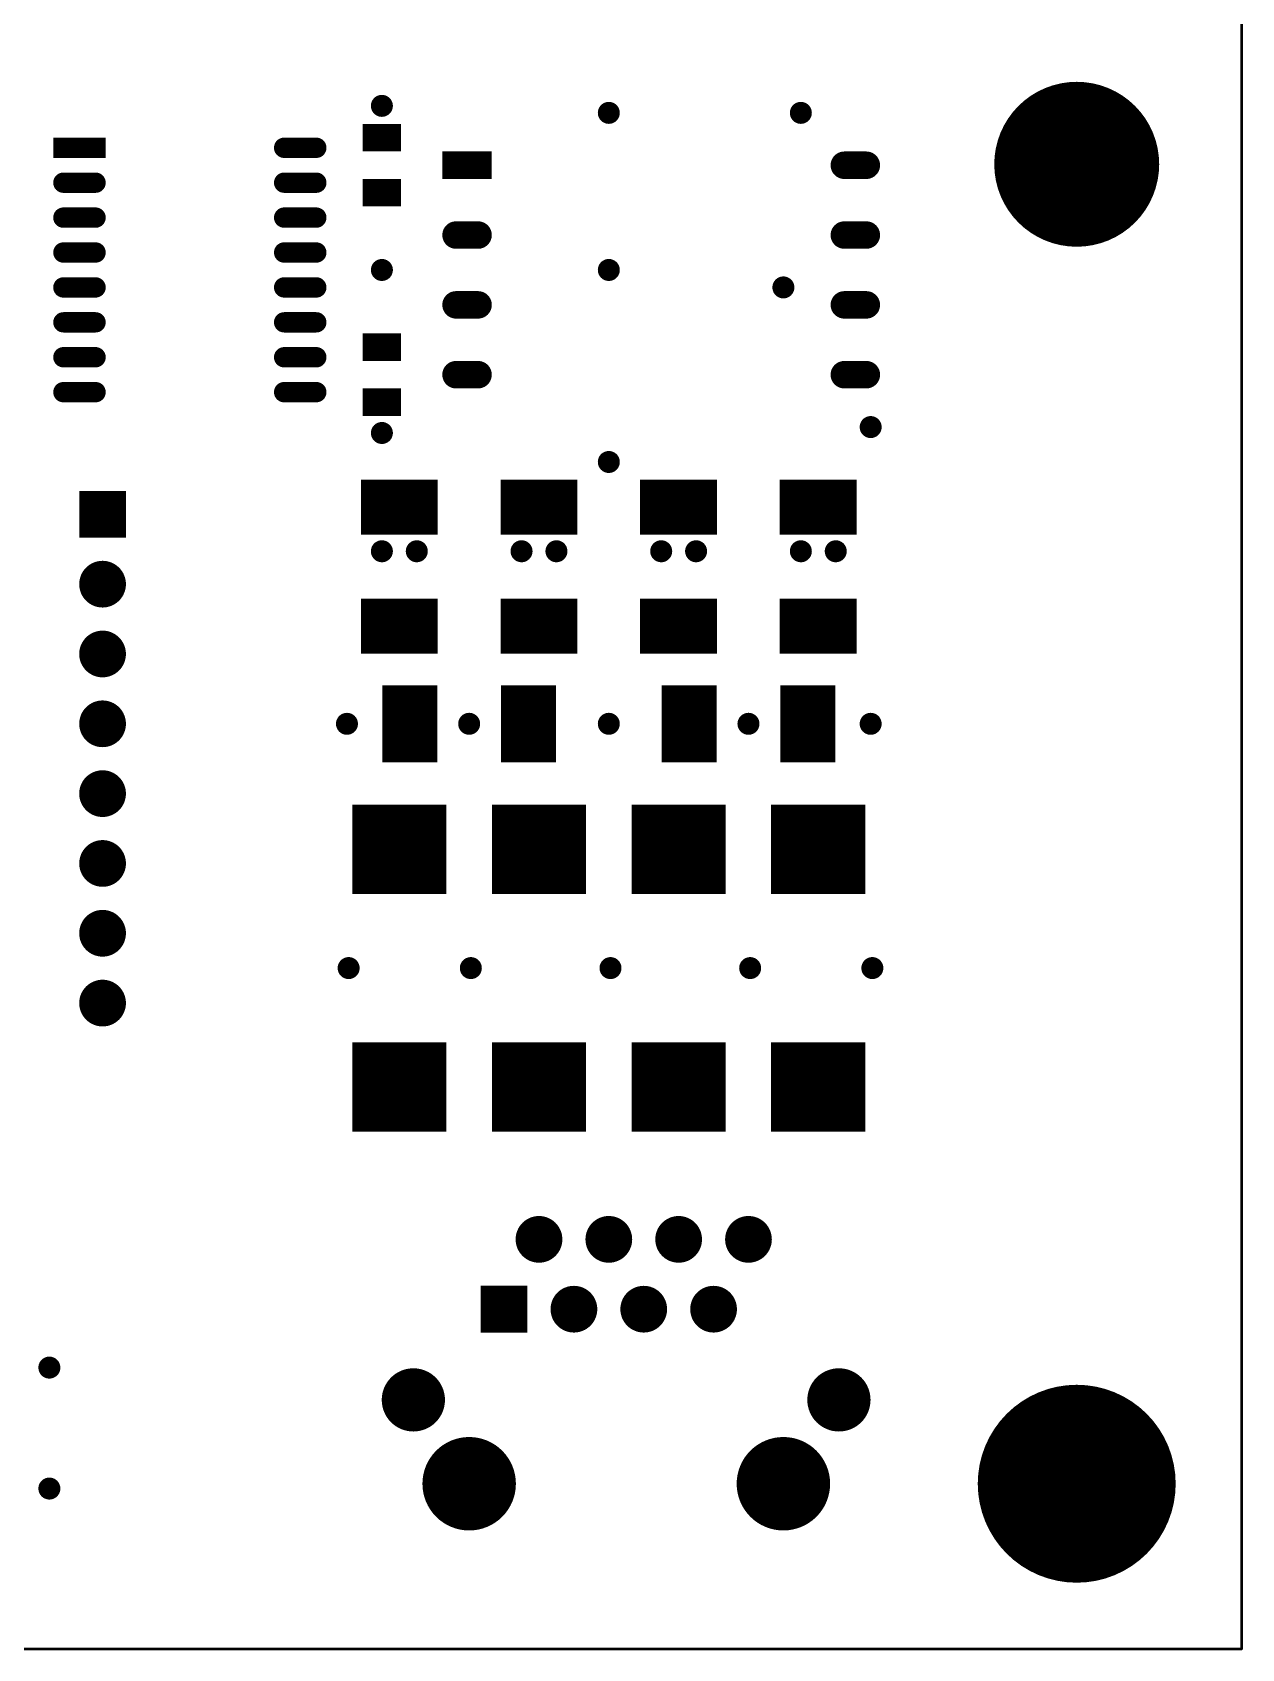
# Model space of a CAD drawing. Extents: x -61 to 101, y -94 to 26.
# Drawn here: x 56.9 to 100.9, y -94 to -35.2 of the extents above; entities that cross this region are included whole.
import ezdxf

# ---------------------------------------------------------------- set-up
doc = ezdxf.new("R2010")
doc.units = 0
doc.header["$MEASUREMENT"] = 0
doc.layers.add('BOARD', color=5, linetype='CONTINUOUS', lineweight=50)
doc.layers.add('TOP', color=74, linetype='CONTINUOUS')

msp = doc.modelspace()

# ---------------------------------------------------------------- linework, layer by layer
at = {"layer": 'BOARD'}
msp.add_lwpolyline([(100.88, -33.975), (-61.12, -33.975), (-61.12, -93.975), (100.88, -93.975)], close=True, dxfattribs=at)
at = {"layer": 'TOP', "const_width": 0.2}
for points in [[(94.88, -37.075, 1), (94.88, -42.875, 1)], [(69.605, -37.55, 1), (69.605, -38.15, 1)], [(77.86, -37.805, 1), (77.86, -38.405, 1)], [(84.845, -37.805, 1), (84.845, -38.405, 1)], [(67.22, -39.105, -1), (67.22, -39.645), (66.05, -39.645, -1), (66.05, -39.105)], [(87.227, -39.61, -1), (87.227, -40.41), (86.427, -40.41, -1), (86.427, -39.61)], [(59.19, -40.375, -1), (59.19, -40.915), (58.02, -40.915, -1), (58.02, -40.375)], [(67.22, -40.375, -1), (67.22, -40.915), (66.05, -40.915, -1), (66.05, -40.375)], [(59.19, -41.645, -1), (59.19, -42.185), (58.02, -42.185, -1), (58.02, -41.645)], [(67.22, -41.645, -1), (67.22, -42.185), (66.05, -42.185, -1), (66.05, -41.645)], [(73.103, -42.15, -1), (73.103, -42.95), (72.303, -42.95, -1), (72.303, -42.15)], [(87.227, -42.15, -1), (87.227, -42.95), (86.427, -42.95, -1), (86.427, -42.15)], [(59.19, -42.915, -1), (59.19, -43.455), (58.02, -43.455, -1), (58.02, -42.915)], [(67.22, -42.915, -1), (67.22, -43.455), (66.05, -43.455, -1), (66.05, -42.915)], [(69.605, -43.52, 1), (69.605, -44.12, 1)], [(77.86, -43.52, 1), (77.86, -44.12, 1)], [(59.19, -44.185, -1), (59.19, -44.725), (58.02, -44.725, -1), (58.02, -44.185)], [(67.22, -44.185, -1), (67.22, -44.725), (66.05, -44.725, -1), (66.05, -44.185)], [(84.21, -44.155, 1), (84.21, -44.755, 1)], [(73.103, -44.69, -1), (73.103, -45.49), (72.303, -45.49, -1), (72.303, -44.69)], [(87.227, -44.69, -1), (87.227, -45.49), (86.427, -45.49, -1), (86.427, -44.69)], [(59.19, -45.455, -1), (59.19, -45.995), (58.02, -45.995, -1), (58.02, -45.455)], [(67.22, -45.455, -1), (67.22, -45.995), (66.05, -45.995, -1), (66.05, -45.455)], [(59.19, -46.725, -1), (59.19, -47.265), (58.02, -47.265, -1), (58.02, -46.725)], [(67.22, -46.725, -1), (67.22, -47.265), (66.05, -47.265, -1), (66.05, -46.725)], [(73.103, -47.23, -1), (73.103, -48.03), (72.303, -48.03, -1), (72.303, -47.23)], [(87.227, -47.23, -1), (87.227, -48.03), (86.427, -48.03, -1), (86.427, -47.23)], [(59.19, -47.995, -1), (59.19, -48.535), (58.02, -48.535, -1), (58.02, -47.995)], [(67.22, -47.995, -1), (67.22, -48.535), (66.05, -48.535, -1), (66.05, -47.995)], [(69.605, -49.45, 1), (69.605, -50.05, 1)], [(87.385, -49.235, 1), (87.385, -49.835, 1)], [(77.86, -50.505, 1), (77.86, -51.105, 1)], [(69.605, -53.753, 1), (69.605, -54.353, 1)], [(70.875, -53.753, 1), (70.875, -54.353, 1)], [(74.685, -53.753, 1), (74.685, -54.353, 1)], [(75.955, -53.753, 1), (75.955, -54.353, 1)], [(79.765, -53.753, 1), (79.765, -54.353, 1)], [(81.035, -53.753, 1), (81.035, -54.353, 1)], [(84.845, -53.753, 1), (84.845, -54.353, 1)], [(86.115, -53.753, 1), (86.115, -54.353, 1)], [(59.445, -54.5, 1), (59.445, -56, 1)], [(59.445, -57.04, 1), (59.445, -58.54, 1)], [(59.445, -59.58, 1), (59.445, -61.08, 1)], [(68.335, -60.03, 1), (68.335, -60.63, 1)], [(72.78, -60.03, 1), (72.78, -60.63, 1)], [(77.86, -60.03, 1), (77.86, -60.63, 1)], [(82.94, -60.03, 1), (82.94, -60.63, 1)], [(87.385, -60.03, 1), (87.385, -60.63, 1)], [(59.445, -62.12, 1), (59.445, -63.62, 1)], [(59.445, -64.66, 1), (59.445, -66.16, 1)], [(59.445, -67.2, 1), (59.445, -68.7, 1)], [(68.396, -68.916, 1), (68.396, -69.516, 1)], [(72.841, -68.916, 1), (72.841, -69.516, 1)], [(77.921, -68.916, 1), (77.921, -69.516, 1)], [(83.001, -68.916, 1), (83.001, -69.516, 1)], [(87.446, -68.916, 1), (87.446, -69.516, 1)], [(59.445, -69.74, 1), (59.445, -71.24, 1)], [(75.32, -78.335, 1), (75.32, -79.835, 1)], [(77.86, -78.335, 1), (77.86, -79.835, 1)], [(80.4, -78.335, 1), (80.4, -79.835, 1)], [(82.94, -78.335, 1), (82.94, -79.835, 1)], [(76.59, -80.875, 1), (76.59, -82.375, 1)], [(79.13, -80.875, 1), (79.13, -82.375, 1)], [(81.67, -80.875, 1), (81.67, -82.375, 1)], [(57.51, -83.45, 1), (57.51, -84.05, 1)], [(70.75, -83.875, 1), (70.75, -85.975, 1)], [(86.23, -83.875, 1), (86.23, -85.975, 1)], [(94.88, -84.475, 1), (94.88, -91.475, 1)], [(94.88, -84.875, 1), (94.88, -85.475, 1)], [(92.9, -85.695, 1), (92.9, -86.295, 1)], [(96.86, -85.695, 1), (96.86, -86.295, 1)], [(72.78, -86.375, 1), (72.78, -89.575, 1)], [(84.21, -86.375, 1), (84.21, -89.575, 1)], [(92.08, -87.675, 1), (92.08, -88.275, 1)], [(97.68, -87.675, 1), (97.68, -88.275, 1)], [(57.51, -87.85, 1), (57.51, -88.45, 1)], [(92.9, -89.655, 1), (92.9, -90.255, 1)], [(96.86, -89.655, 1), (96.86, -90.255, 1)], [(94.88, -90.475, 1), (94.88, -91.075, 1)]]:
    msp.add_lwpolyline(points, format="xyb", close=True, dxfattribs=at)
for points in [[(96.47, -37.55), (93.29, -37.55)], [(96.112, -37.35), (93.648, -37.35)], [(95.535, -37.15), (94.225, -37.15)], [(69.887, -37.75), (69.323, -37.75)], [(69.887, -37.95), (69.323, -37.95)], [(78.156, -38.15), (77.564, -38.15)], [(78.116, -37.95), (77.604, -37.95)], [(85.141, -38.15), (84.549, -38.15)], [(85.101, -37.95), (84.589, -37.95)], [(97.133, -38.15), (92.627, -38.15)], [(96.955, -37.95), (92.805, -37.95)], [(96.739, -37.75), (93.021, -37.75)], [(70.205, -38.75), (69.005, -38.75)], [(78.033, -38.35), (77.687, -38.35)], [(85.018, -38.35), (84.672, -38.35)], [(97.508, -38.75), (92.252, -38.75)], [(97.405, -38.55), (92.355, -38.55)], [(97.281, -38.35), (92.479, -38.35)], [(59.46, -39.15), (57.75, -39.15)], [(59.46, -39.35), (57.75, -39.35)], [(67.488, -39.35), (65.782, -39.35)], [(67.369, -39.15), (65.901, -39.15)], [(70.205, -38.95), (69.005, -38.95)], [(70.205, -39.15), (69.005, -39.15)], [(70.205, -39.35), (69.005, -39.35)], [(97.711, -39.35), (92.049, -39.35)], [(97.66, -39.15), (92.1, -39.15)], [(97.592, -38.95), (92.168, -38.95)], [(59.46, -39.55), (57.75, -39.55)], [(67.425, -39.55), (65.845, -39.55)], [(73.503, -39.75), (71.903, -39.75)], [(73.503, -39.95), (71.903, -39.95)], [(87.622, -39.95), (86.032, -39.95)], [(87.53, -39.75), (86.124, -39.75)], [(97.779, -39.95), (91.981, -39.95)], [(97.771, -39.75), (91.989, -39.75)], [(97.748, -39.55), (92.012, -39.55)], [(59.442, -40.55), (57.768, -40.55)], [(67.472, -40.55), (65.798, -40.55)], [(73.503, -40.15), (71.903, -40.15)], [(73.503, -40.35), (71.903, -40.35)], [(87.601, -40.15), (86.053, -40.15)], [(87.437, -40.35), (86.217, -40.35)], [(97.774, -40.15), (91.986, -40.15)], [(97.755, -40.35), (92.005, -40.35)], [(97.722, -40.55), (92.038, -40.55)], [(59.438, -40.75), (57.772, -40.75)], [(67.468, -40.75), (65.802, -40.75)], [(70.205, -40.75), (69.005, -40.75)], [(70.205, -40.95), (69.005, -40.95)], [(70.205, -41.15), (69.005, -41.15)], [(97.674, -40.75), (92.086, -40.75)], [(97.611, -40.95), (92.149, -40.95)], [(97.531, -41.15), (92.229, -41.15)], [(59.403, -41.75), (57.807, -41.75)], [(67.433, -41.75), (65.837, -41.75)], [(70.205, -41.35), (69.005, -41.35)], [(97.433, -41.35), (92.327, -41.35)], [(97.315, -41.55), (92.445, -41.55)], [(97.173, -41.75), (92.587, -41.75)], [(59.457, -41.95), (57.753, -41.95)], [(59.322, -42.15), (57.888, -42.15)], [(67.487, -41.95), (65.783, -41.95)], [(67.352, -42.15), (65.918, -42.15)], [(73.449, -42.35), (71.957, -42.35)], [(73.103, -42.15), (72.303, -42.15)], [(87.573, -42.35), (86.081, -42.35)], [(87.227, -42.15), (86.427, -42.15)], [(97.003, -41.95), (92.757, -41.95)], [(96.798, -42.15), (92.962, -42.15)], [(96.544, -42.35), (93.216, -42.35)], [(59.322, -42.95), (57.888, -42.95)], [(67.352, -42.95), (65.918, -42.95)], [(73.503, -42.55), (71.903, -42.55)], [(73.449, -42.75), (71.957, -42.75)], [(73.103, -42.95), (72.303, -42.95)], [(87.627, -42.55), (86.027, -42.55)], [(87.573, -42.75), (86.081, -42.75)], [(87.227, -42.95), (86.427, -42.95)], [(96.213, -42.55), (93.547, -42.55)], [(95.722, -42.75), (94.038, -42.75)], [(59.457, -43.15), (57.753, -43.15)], [(59.403, -43.35), (57.807, -43.35)], [(67.487, -43.15), (65.783, -43.15)], [(67.433, -43.35), (65.837, -43.35)], [(69.735, -43.55), (69.475, -43.55)], [(77.99, -43.55), (77.73, -43.55)], [(69.896, -43.75), (69.314, -43.75)], [(69.875, -43.95), (69.335, -43.95)], [(78.151, -43.75), (77.569, -43.75)], [(78.13, -43.95), (77.59, -43.95)], [(59.442, -44.55), (57.768, -44.55)], [(59.438, -44.35), (57.772, -44.35)], [(67.472, -44.55), (65.798, -44.55)], [(67.468, -44.35), (65.802, -44.35)], [(73.313, -44.75), (72.093, -44.75)], [(84.494, -44.55), (83.926, -44.55)], [(84.491, -44.35), (83.929, -44.35)], [(84.264, -44.75), (84.156, -44.75)], [(87.437, -44.75), (86.217, -44.75)], [(73.498, -45.15), (71.908, -45.15)], [(73.477, -44.95), (71.929, -44.95)], [(73.406, -45.35), (72, -45.35)], [(87.622, -45.15), (86.032, -45.15)], [(87.601, -44.95), (86.053, -44.95)], [(87.53, -45.35), (86.124, -45.35)], [(59.458, -45.75), (57.752, -45.75)], [(59.395, -45.55), (57.815, -45.55)], [(59.339, -45.95), (57.871, -45.95)], [(67.488, -45.75), (65.782, -45.75)], [(67.425, -45.55), (65.845, -45.55)], [(67.369, -45.95), (65.901, -45.95)], [(70.205, -46.35), (69.005, -46.35)], [(70.205, -46.55), (69.005, -46.55)], [(59.456, -46.95), (57.754, -46.95)], [(59.303, -46.75), (57.907, -46.75)], [(67.486, -46.95), (65.784, -46.95)], [(67.333, -46.75), (65.937, -46.75)], [(70.205, -46.75), (69.005, -46.75)], [(70.205, -46.95), (69.005, -46.95)], [(59.411, -47.15), (57.799, -47.15)], [(67.441, -47.15), (65.829, -47.15)], [(73.494, -47.55), (71.912, -47.55)], [(73.388, -47.35), (72.018, -47.35)], [(87.618, -47.55), (86.036, -47.55)], [(87.512, -47.35), (86.142, -47.35)], [(59.434, -48.15), (57.776, -48.15)], [(67.464, -48.15), (65.806, -48.15)], [(73.484, -47.75), (71.922, -47.75)], [(73.343, -47.95), (72.063, -47.95)], [(87.608, -47.75), (86.046, -47.75)], [(87.467, -47.95), (86.187, -47.95)], [(59.446, -48.35), (57.764, -48.35)], [(67.476, -48.35), (65.794, -48.35)], [(70.205, -48.35), (69.005, -48.35)], [(70.205, -48.55), (69.005, -48.55)], [(70.205, -48.75), (69.005, -48.75)], [(70.205, -48.95), (69.005, -48.95)], [(87.621, -49.35), (87.149, -49.35)], [(69.905, -49.75), (69.305, -49.75)], [(69.828, -49.55), (69.382, -49.55)], [(69.828, -49.95), (69.382, -49.95)], [(87.684, -49.55), (87.086, -49.55)], [(87.594, -49.75), (87.176, -49.75)], [(78.018, -50.55), (77.702, -50.55)], [(78.154, -50.75), (77.566, -50.75)], [(78.122, -50.95), (77.598, -50.95)], [(71.54, -51.75), (68.94, -51.75)], [(76.62, -51.75), (74.02, -51.75)], [(81.7, -51.75), (79.1, -51.75)], [(86.78, -51.75), (84.18, -51.75)], [(60.195, -52.15), (58.695, -52.15)], [(60.195, -52.35), (58.695, -52.35)], [(71.54, -51.95), (68.94, -51.95)], [(71.54, -52.15), (68.94, -52.15)], [(71.54, -52.35), (68.94, -52.35)], [(76.62, -51.95), (74.02, -51.95)], [(76.62, -52.15), (74.02, -52.15)], [(76.62, -52.35), (74.02, -52.35)], [(81.7, -51.95), (79.1, -51.95)], [(81.7, -52.15), (79.1, -52.15)], [(81.7, -52.35), (79.1, -52.35)], [(86.78, -51.95), (84.18, -51.95)], [(86.78, -52.15), (84.18, -52.15)], [(86.78, -52.35), (84.18, -52.35)], [(60.195, -52.55), (58.695, -52.55)], [(60.195, -52.75), (58.695, -52.75)], [(60.195, -52.95), (58.695, -52.95)], [(71.54, -52.55), (68.94, -52.55)], [(71.54, -52.75), (68.94, -52.75)], [(71.54, -52.95), (68.94, -52.95)], [(76.62, -52.55), (74.02, -52.55)], [(76.62, -52.75), (74.02, -52.75)], [(76.62, -52.95), (74.02, -52.95)], [(81.7, -52.55), (79.1, -52.55)], [(81.7, -52.75), (79.1, -52.75)], [(81.7, -52.95), (79.1, -52.95)], [(86.78, -52.55), (84.18, -52.55)], [(86.78, -52.75), (84.18, -52.75)], [(86.78, -52.95), (84.18, -52.95)], [(60.195, -53.15), (58.695, -53.15)], [(60.195, -53.35), (58.695, -53.35)], [(71.54, -53.15), (68.94, -53.15)], [(71.54, -53.35), (68.94, -53.35)], [(76.62, -53.15), (74.02, -53.15)], [(76.62, -53.35), (74.02, -53.35)], [(81.7, -53.15), (79.1, -53.15)], [(81.7, -53.35), (79.1, -53.35)], [(86.78, -53.15), (84.18, -53.15)], [(86.78, -53.35), (84.18, -53.35)], [(69.888, -54.15), (69.322, -54.15)], [(69.886, -53.95), (69.324, -53.95)], [(71.158, -54.15), (70.592, -54.15)], [(71.156, -53.95), (70.594, -53.95)], [(74.968, -54.15), (74.402, -54.15)], [(74.966, -53.95), (74.404, -53.95)], [(76.238, -54.15), (75.672, -54.15)], [(76.236, -53.95), (75.674, -53.95)], [(80.048, -54.15), (79.482, -54.15)], [(80.046, -53.95), (79.484, -53.95)], [(81.318, -54.15), (80.752, -54.15)], [(81.316, -53.95), (80.754, -53.95)], [(85.128, -54.15), (84.562, -54.15)], [(85.126, -53.95), (84.564, -53.95)], [(86.398, -54.15), (85.832, -54.15)], [(86.396, -53.95), (85.834, -53.95)], [(60.004, -54.75), (58.886, -54.75)], [(59.714, -54.55), (59.176, -54.55)], [(69.647, -54.35), (69.563, -54.35)], [(70.917, -54.35), (70.833, -54.35)], [(74.727, -54.35), (74.643, -54.35)], [(75.997, -54.35), (75.913, -54.35)], [(79.807, -54.35), (79.723, -54.35)], [(81.077, -54.35), (80.993, -54.35)], [(84.887, -54.35), (84.803, -54.35)], [(86.157, -54.35), (86.073, -54.35)], [(60.188, -55.15), (58.702, -55.15)], [(60.188, -55.35), (58.702, -55.35)], [(60.132, -54.95), (58.758, -54.95)], [(60.132, -55.55), (58.758, -55.55)], [(60.004, -55.75), (58.886, -55.75)], [(59.714, -55.95), (59.176, -55.95)], [(71.54, -55.95), (68.94, -55.95)], [(76.62, -55.95), (74.02, -55.95)], [(81.7, -55.95), (79.1, -55.95)], [(86.78, -55.95), (84.18, -55.95)], [(71.54, -56.15), (68.94, -56.15)], [(71.54, -56.35), (68.94, -56.35)], [(76.62, -56.15), (74.02, -56.15)], [(76.62, -56.35), (74.02, -56.35)], [(81.7, -56.15), (79.1, -56.15)], [(81.7, -56.35), (79.1, -56.35)], [(86.78, -56.15), (84.18, -56.15)], [(86.78, -56.35), (84.18, -56.35)], [(71.54, -56.55), (68.94, -56.55)], [(71.54, -56.75), (68.94, -56.75)], [(71.54, -56.95), (68.94, -56.95)], [(76.62, -56.55), (74.02, -56.55)], [(76.62, -56.75), (74.02, -56.75)], [(76.62, -56.95), (74.02, -56.95)], [(81.7, -56.55), (79.1, -56.55)], [(81.7, -56.75), (79.1, -56.75)], [(81.7, -56.95), (79.1, -56.95)], [(86.78, -56.55), (84.18, -56.55)], [(86.78, -56.75), (84.18, -56.75)], [(86.78, -56.95), (84.18, -56.95)], [(60.155, -57.55), (58.735, -57.55)], [(60.052, -57.35), (58.838, -57.35)], [(59.836, -57.15), (59.054, -57.15)], [(71.54, -57.15), (68.94, -57.15)], [(71.54, -57.35), (68.94, -57.35)], [(71.54, -57.55), (68.94, -57.55)], [(76.62, -57.15), (74.02, -57.15)], [(76.62, -57.35), (74.02, -57.35)], [(76.62, -57.55), (74.02, -57.55)], [(81.7, -57.15), (79.1, -57.15)], [(81.7, -57.35), (79.1, -57.35)], [(81.7, -57.55), (79.1, -57.55)], [(86.78, -57.15), (84.18, -57.15)], [(86.78, -57.35), (84.18, -57.35)], [(86.78, -57.55), (84.18, -57.55)], [(60.193, -57.75), (58.697, -57.75)], [(60.177, -57.95), (58.713, -57.95)], [(60.102, -58.15), (58.788, -58.15)], [(59.943, -58.35), (58.947, -58.35)], [(71.518, -59.15), (69.718, -59.15)], [(71.518, -59.35), (69.718, -59.35)], [(75.842, -59.15), (74.042, -59.15)], [(75.842, -59.35), (74.042, -59.35)], [(81.678, -59.15), (79.878, -59.15)], [(81.678, -59.35), (79.878, -59.35)], [(86.002, -59.15), (84.202, -59.15)], [(86.002, -59.35), (84.202, -59.35)], [(60.091, -59.95), (58.799, -59.95)], [(59.92, -59.75), (58.97, -59.75)], [(71.518, -59.55), (69.718, -59.55)], [(71.518, -59.75), (69.718, -59.75)], [(71.518, -59.95), (69.718, -59.95)], [(75.842, -59.55), (74.042, -59.55)], [(75.842, -59.75), (74.042, -59.75)], [(75.842, -59.95), (74.042, -59.95)], [(81.678, -59.55), (79.878, -59.55)], [(81.678, -59.75), (79.878, -59.75)], [(81.678, -59.95), (79.878, -59.95)], [(86.002, -59.55), (84.202, -59.55)], [(86.002, -59.75), (84.202, -59.75)], [(86.002, -59.95), (84.202, -59.95)], [(60.194, -60.35), (58.696, -60.35)], [(60.173, -60.15), (58.717, -60.15)], [(60.162, -60.55), (58.728, -60.55)], [(68.634, -60.35), (68.036, -60.35)], [(68.575, -60.15), (68.095, -60.15)], [(68.538, -60.55), (68.132, -60.55)], [(71.518, -60.15), (69.718, -60.15)], [(71.518, -60.35), (69.718, -60.35)], [(71.518, -60.55), (69.718, -60.55)], [(73.079, -60.35), (72.481, -60.35)], [(73.02, -60.15), (72.54, -60.15)], [(72.983, -60.55), (72.577, -60.55)], [(75.842, -60.15), (74.042, -60.15)], [(75.842, -60.35), (74.042, -60.35)], [(75.842, -60.55), (74.042, -60.55)], [(78.159, -60.35), (77.561, -60.35)], [(78.1, -60.15), (77.62, -60.15)], [(78.063, -60.55), (77.657, -60.55)], [(81.678, -60.15), (79.878, -60.15)], [(81.678, -60.35), (79.878, -60.35)], [(81.678, -60.55), (79.878, -60.55)], [(83.239, -60.35), (82.641, -60.35)], [(83.18, -60.15), (82.7, -60.15)], [(83.143, -60.55), (82.737, -60.55)], [(86.002, -60.15), (84.202, -60.15)], [(86.002, -60.35), (84.202, -60.35)], [(86.002, -60.55), (84.202, -60.55)], [(87.684, -60.35), (87.086, -60.35)], [(87.625, -60.15), (87.145, -60.15)], [(87.588, -60.55), (87.182, -60.55)], [(60.066, -60.75), (58.824, -60.75)], [(59.867, -60.95), (59.023, -60.95)], [(71.518, -60.75), (69.718, -60.75)], [(71.518, -60.95), (69.718, -60.95)], [(71.518, -61.15), (69.718, -61.15)], [(75.842, -60.75), (74.042, -60.75)], [(75.842, -60.95), (74.042, -60.95)], [(75.842, -61.15), (74.042, -61.15)], [(81.678, -60.75), (79.878, -60.75)], [(81.678, -60.95), (79.878, -60.95)], [(81.678, -61.15), (79.878, -61.15)], [(86.002, -60.75), (84.202, -60.75)], [(86.002, -60.95), (84.202, -60.95)], [(86.002, -61.15), (84.202, -61.15)], [(71.518, -61.35), (69.718, -61.35)], [(71.518, -61.55), (69.718, -61.55)], [(75.842, -61.35), (74.042, -61.35)], [(75.842, -61.55), (74.042, -61.55)], [(81.678, -61.35), (79.878, -61.35)], [(81.678, -61.55), (79.878, -61.55)], [(86.002, -61.35), (84.202, -61.35)], [(86.002, -61.55), (84.202, -61.55)], [(59.985, -62.35), (58.905, -62.35)], [(59.655, -62.15), (59.235, -62.15)], [(60.19, -62.95), (58.7, -62.95)], [(60.185, -62.75), (58.705, -62.75)], [(60.123, -62.55), (58.767, -62.55)], [(60.14, -63.15), (58.75, -63.15)], [(60.021, -63.35), (58.869, -63.35)], [(59.761, -63.55), (59.129, -63.55)], [(71.855, -63.55), (68.625, -63.55)], [(76.935, -63.55), (73.705, -63.55)], [(82.015, -63.55), (78.785, -63.55)], [(87.095, -63.55), (83.865, -63.55)], [(71.855, -63.75), (68.625, -63.75)], [(71.855, -63.95), (68.625, -63.95)], [(71.855, -64.15), (68.625, -64.15)], [(76.935, -63.75), (73.705, -63.75)], [(76.935, -63.95), (73.705, -63.95)], [(76.935, -64.15), (73.705, -64.15)], [(82.015, -63.75), (78.785, -63.75)], [(82.015, -63.95), (78.785, -63.95)], [(82.015, -64.15), (78.785, -64.15)], [(87.095, -63.75), (83.865, -63.75)], [(87.095, -63.95), (83.865, -63.95)], [(87.095, -64.15), (83.865, -64.15)], [(59.801, -64.75), (59.089, -64.75)], [(71.855, -64.35), (68.625, -64.35)], [(71.855, -64.55), (68.625, -64.55)], [(71.855, -64.75), (68.625, -64.75)], [(76.935, -64.35), (73.705, -64.35)], [(76.935, -64.55), (73.705, -64.55)], [(76.935, -64.75), (73.705, -64.75)], [(82.015, -64.35), (78.785, -64.35)], [(82.015, -64.55), (78.785, -64.55)], [(82.015, -64.75), (78.785, -64.75)], [(87.095, -64.35), (83.865, -64.35)], [(87.095, -64.55), (83.865, -64.55)], [(87.095, -64.75), (83.865, -64.75)], [(60.192, -65.35), (58.698, -65.35)], [(60.148, -65.15), (58.742, -65.15)], [(60.037, -64.95), (58.853, -64.95)], [(71.855, -64.95), (68.625, -64.95)], [(71.855, -65.15), (68.625, -65.15)], [(71.855, -65.35), (68.625, -65.35)], [(76.935, -64.95), (73.705, -64.95)], [(76.935, -65.15), (73.705, -65.15)], [(76.935, -65.35), (73.705, -65.35)], [(82.015, -64.95), (78.785, -64.95)], [(82.015, -65.15), (78.785, -65.15)], [(82.015, -65.35), (78.785, -65.35)], [(87.095, -64.95), (83.865, -64.95)], [(87.095, -65.15), (83.865, -65.15)], [(87.095, -65.35), (83.865, -65.35)], [(60.181, -65.55), (58.709, -65.55)], [(60.113, -65.75), (58.777, -65.75)], [(59.965, -65.95), (58.925, -65.95)], [(71.855, -65.55), (68.625, -65.55)], [(71.855, -65.75), (68.625, -65.75)], [(71.855, -65.95), (68.625, -65.95)], [(76.935, -65.55), (73.705, -65.55)], [(76.935, -65.75), (73.705, -65.75)], [(76.935, -65.95), (73.705, -65.95)], [(82.015, -65.55), (78.785, -65.55)], [(82.015, -65.75), (78.785, -65.75)], [(82.015, -65.95), (78.785, -65.95)], [(87.095, -65.55), (83.865, -65.55)], [(87.095, -65.75), (83.865, -65.75)], [(87.095, -65.95), (83.865, -65.95)], [(59.567, -66.15), (59.323, -66.15)], [(71.855, -66.15), (68.625, -66.15)], [(71.855, -66.35), (68.625, -66.35)], [(76.935, -66.15), (73.705, -66.15)], [(76.935, -66.35), (73.705, -66.35)], [(82.015, -66.15), (78.785, -66.15)], [(82.015, -66.35), (78.785, -66.35)], [(87.095, -66.15), (83.865, -66.15)], [(87.095, -66.35), (83.865, -66.35)], [(60.079, -67.55), (58.811, -67.55)], [(59.895, -67.35), (58.995, -67.35)], [(60.195, -67.95), (58.695, -67.95)], [(60.167, -67.75), (58.723, -67.75)], [(60.167, -68.15), (58.723, -68.15)], [(60.079, -68.35), (58.811, -68.35)], [(59.895, -68.55), (58.995, -68.55)], [(68.688, -69.15), (68.104, -69.15)], [(68.664, -69.35), (68.128, -69.35)], [(68.534, -68.95), (68.258, -68.95)], [(73.133, -69.15), (72.549, -69.15)], [(73.109, -69.35), (72.573, -69.35)], [(72.979, -68.95), (72.703, -68.95)], [(78.213, -69.15), (77.629, -69.15)], [(78.189, -69.35), (77.653, -69.35)], [(78.059, -68.95), (77.783, -68.95)], [(83.293, -69.15), (82.709, -69.15)], [(83.269, -69.35), (82.733, -69.35)], [(83.139, -68.95), (82.863, -68.95)], [(87.738, -69.15), (87.154, -69.15)], [(87.714, -69.35), (87.178, -69.35)], [(87.584, -68.95), (87.308, -68.95)], [(59.965, -69.95), (58.925, -69.95)], [(59.567, -69.75), (59.323, -69.75)], [(60.192, -70.55), (58.698, -70.55)], [(60.181, -70.35), (58.709, -70.35)], [(60.113, -70.15), (58.777, -70.15)], [(60.148, -70.75), (58.742, -70.75)], [(60.037, -70.95), (58.853, -70.95)], [(59.801, -71.15), (59.089, -71.15)], [(71.855, -72.15), (68.625, -72.15)], [(71.855, -72.35), (68.625, -72.35)], [(76.935, -72.15), (73.705, -72.15)], [(76.935, -72.35), (73.705, -72.35)], [(82.015, -72.15), (78.785, -72.15)], [(82.015, -72.35), (78.785, -72.35)], [(87.095, -72.15), (83.865, -72.15)], [(87.095, -72.35), (83.865, -72.35)], [(71.855, -72.55), (68.625, -72.55)], [(71.855, -72.75), (68.625, -72.75)], [(71.855, -72.95), (68.625, -72.95)], [(76.935, -72.55), (73.705, -72.55)], [(76.935, -72.75), (73.705, -72.75)], [(76.935, -72.95), (73.705, -72.95)], [(82.015, -72.55), (78.785, -72.55)], [(82.015, -72.75), (78.785, -72.75)], [(82.015, -72.95), (78.785, -72.95)], [(87.095, -72.55), (83.865, -72.55)], [(87.095, -72.75), (83.865, -72.75)], [(87.095, -72.95), (83.865, -72.95)], [(71.855, -73.15), (68.625, -73.15)], [(71.855, -73.35), (68.625, -73.35)], [(71.855, -73.55), (68.625, -73.55)], [(76.935, -73.15), (73.705, -73.15)], [(76.935, -73.35), (73.705, -73.35)], [(76.935, -73.55), (73.705, -73.55)], [(82.015, -73.15), (78.785, -73.15)], [(82.015, -73.35), (78.785, -73.35)], [(82.015, -73.55), (78.785, -73.55)], [(87.095, -73.15), (83.865, -73.15)], [(87.095, -73.35), (83.865, -73.35)], [(87.095, -73.55), (83.865, -73.55)], [(71.855, -73.75), (68.625, -73.75)], [(71.855, -73.95), (68.625, -73.95)], [(71.855, -74.15), (68.625, -74.15)], [(76.935, -73.75), (73.705, -73.75)], [(76.935, -73.95), (73.705, -73.95)], [(76.935, -74.15), (73.705, -74.15)], [(82.015, -73.75), (78.785, -73.75)], [(82.015, -73.95), (78.785, -73.95)], [(82.015, -74.15), (78.785, -74.15)], [(87.095, -73.75), (83.865, -73.75)], [(87.095, -73.95), (83.865, -73.95)], [(87.095, -74.15), (83.865, -74.15)], [(71.855, -74.35), (68.625, -74.35)], [(71.855, -74.55), (68.625, -74.55)], [(71.855, -74.75), (68.625, -74.75)], [(76.935, -74.35), (73.705, -74.35)], [(76.935, -74.55), (73.705, -74.55)], [(76.935, -74.75), (73.705, -74.75)], [(82.015, -74.35), (78.785, -74.35)], [(82.015, -74.55), (78.785, -74.55)], [(82.015, -74.75), (78.785, -74.75)], [(87.095, -74.35), (83.865, -74.35)], [(87.095, -74.55), (83.865, -74.55)], [(87.095, -74.75), (83.865, -74.75)], [(71.855, -74.95), (68.625, -74.95)], [(76.935, -74.95), (73.705, -74.95)], [(82.015, -74.95), (78.785, -74.95)], [(87.095, -74.95), (83.865, -74.95)], [(75.991, -78.75), (74.649, -78.75)], [(75.845, -78.55), (74.795, -78.55)], [(75.469, -78.35), (75.171, -78.35)], [(78.531, -78.75), (77.189, -78.75)], [(78.385, -78.55), (77.335, -78.55)], [(78.009, -78.35), (77.711, -78.35)], [(81.071, -78.75), (79.729, -78.75)], [(80.925, -78.55), (79.875, -78.55)], [(80.549, -78.35), (80.251, -78.35)], [(83.611, -78.75), (82.269, -78.75)], [(83.465, -78.55), (82.415, -78.55)], [(83.089, -78.35), (82.791, -78.35)], [(76.067, -79.15), (74.573, -79.15)], [(76.057, -78.95), (74.583, -78.95)], [(76.021, -79.35), (74.619, -79.35)], [(78.607, -79.15), (77.113, -79.15)], [(78.597, -78.95), (77.123, -78.95)], [(78.561, -79.35), (77.159, -79.35)], [(81.147, -79.15), (79.653, -79.15)], [(81.137, -78.95), (79.663, -78.95)], [(81.101, -79.35), (79.699, -79.35)], [(83.687, -79.15), (82.193, -79.15)], [(83.677, -78.95), (82.203, -78.95)], [(83.641, -79.35), (82.239, -79.35)], [(75.908, -79.55), (74.732, -79.55)], [(75.666, -79.75), (74.974, -79.75)], [(78.448, -79.55), (77.272, -79.55)], [(78.206, -79.75), (77.514, -79.75)], [(80.988, -79.55), (79.812, -79.55)], [(80.746, -79.75), (80.054, -79.75)], [(83.528, -79.55), (82.352, -79.55)], [(83.286, -79.75), (82.594, -79.75)], [(74.8, -80.95), (73.3, -80.95)], [(74.8, -81.15), (73.3, -81.15)], [(77.17, -81.15), (76.01, -81.15)], [(76.916, -80.95), (76.264, -80.95)], [(79.71, -81.15), (78.55, -81.15)], [(79.456, -80.95), (78.804, -80.95)], [(82.25, -81.15), (81.09, -81.15)], [(81.996, -80.95), (81.344, -80.95)], [(74.8, -81.35), (73.3, -81.35)], [(74.8, -81.55), (73.3, -81.55)], [(74.8, -81.75), (73.3, -81.75)], [(77.336, -81.55), (75.844, -81.55)], [(77.329, -81.75), (75.851, -81.75)], [(77.287, -81.35), (75.893, -81.35)], [(79.876, -81.55), (78.384, -81.55)], [(79.869, -81.75), (78.391, -81.75)], [(79.827, -81.35), (78.433, -81.35)], [(82.416, -81.55), (80.924, -81.55)], [(82.409, -81.75), (80.931, -81.75)], [(82.367, -81.35), (80.973, -81.35)], [(74.8, -81.95), (73.3, -81.95)], [(74.8, -82.15), (73.3, -82.15)], [(74.8, -82.35), (73.3, -82.35)], [(77.265, -81.95), (75.915, -81.95)], [(77.125, -82.15), (76.055, -82.15)], [(76.782, -82.35), (76.398, -82.35)], [(79.805, -81.95), (78.455, -81.95)], [(79.665, -82.15), (78.595, -82.15)], [(79.322, -82.35), (78.938, -82.35)], [(82.345, -81.95), (80.995, -81.95)], [(82.205, -82.15), (81.135, -82.15)], [(81.862, -82.35), (81.478, -82.35)], [(57.733, -83.55), (57.287, -83.55)], [(57.81, -83.75), (57.21, -83.75)], [(57.733, -83.95), (57.287, -83.95)], [(71.458, -84.15), (70.042, -84.15)], [(71.139, -83.95), (70.361, -83.95)], [(86.938, -84.15), (85.522, -84.15)], [(86.619, -83.95), (85.841, -83.95)], [(71.785, -84.75), (69.715, -84.75)], [(71.73, -84.55), (69.77, -84.55)], [(71.628, -84.35), (69.872, -84.35)], [(87.265, -84.75), (85.195, -84.75)], [(87.21, -84.55), (85.25, -84.55)], [(87.108, -84.35), (85.352, -84.35)], [(96.239, -84.75), (93.521, -84.75)], [(95.6, -84.55), (94.16, -84.55)], [(71.799, -84.95), (69.701, -84.95)], [(71.775, -85.15), (69.725, -85.15)], [(71.71, -85.35), (69.79, -85.35)], [(87.279, -84.95), (85.181, -84.95)], [(87.255, -85.15), (85.205, -85.15)], [(87.19, -85.35), (85.27, -85.35)], [(97.195, -85.35), (92.565, -85.35)], [(96.946, -85.15), (92.814, -85.15)], [(96.64, -84.95), (93.12, -84.95)], [(95.178, -85.15), (94.582, -85.15)], [(95.123, -85.35), (94.637, -85.35)], [(95.078, -84.95), (94.682, -84.95)], [(71.593, -85.55), (69.907, -85.55)], [(71.399, -85.75), (70.101, -85.75)], [(87.073, -85.55), (85.387, -85.55)], [(86.879, -85.75), (85.581, -85.75)], [(97.581, -85.75), (92.179, -85.75)], [(97.403, -85.55), (92.357, -85.55)], [(93.073, -85.75), (92.727, -85.75)], [(97.033, -85.75), (96.687, -85.75)], [(70.977, -85.95), (70.523, -85.95)], [(86.457, -85.95), (86.003, -85.95)], [(97.979, -86.35), (91.781, -86.35)], [(97.866, -86.15), (91.894, -86.15)], [(97.734, -85.95), (92.026, -85.95)], [(93.196, -85.95), (92.604, -85.95)], [(93.156, -86.15), (92.644, -86.15)], [(97.156, -85.95), (96.564, -85.95)], [(97.116, -86.15), (96.604, -86.15)], [(74.008, -86.95), (71.552, -86.95)], [(73.809, -86.75), (71.751, -86.75)], [(73.507, -86.55), (72.053, -86.55)], [(85.438, -86.95), (82.982, -86.95)], [(85.239, -86.75), (83.181, -86.75)], [(84.937, -86.55), (83.483, -86.55)], [(98.226, -86.95), (91.534, -86.95)], [(98.158, -86.75), (91.602, -86.75)], [(98.076, -86.55), (91.684, -86.55)], [(74.322, -87.55), (71.238, -87.55)], [(74.252, -87.35), (71.308, -87.35)], [(74.15, -87.15), (71.41, -87.15)], [(85.752, -87.55), (82.668, -87.55)], [(85.682, -87.35), (82.738, -87.35)], [(85.58, -87.15), (82.84, -87.15)], [(98.354, -87.55), (91.406, -87.55)], [(98.323, -87.35), (91.437, -87.35)], [(98.281, -87.15), (91.479, -87.15)], [(57.81, -88.15), (57.21, -88.15)], [(57.733, -87.95), (57.287, -87.95)], [(74.379, -87.95), (71.181, -87.95)], [(74.37, -88.15), (71.19, -88.15)], [(74.364, -87.75), (71.196, -87.75)], [(85.809, -87.95), (82.611, -87.95)], [(85.8, -88.15), (82.62, -88.15)], [(85.794, -87.75), (82.626, -87.75)], [(98.379, -87.95), (91.381, -87.95)], [(98.375, -88.15), (91.385, -88.15)], [(98.372, -87.75), (91.388, -87.75)], [(92.378, -87.95), (91.782, -87.95)], [(92.323, -88.15), (91.837, -88.15)], [(92.278, -87.75), (91.882, -87.75)], [(97.978, -87.95), (97.382, -87.95)], [(97.923, -88.15), (97.437, -88.15)], [(97.878, -87.75), (97.482, -87.75)], [(57.733, -88.35), (57.287, -88.35)], [(74.335, -88.35), (71.225, -88.35)], [(74.273, -88.55), (71.287, -88.55)], [(74.179, -88.75), (71.381, -88.75)], [(85.765, -88.35), (82.655, -88.35)], [(85.703, -88.55), (82.717, -88.55)], [(85.609, -88.75), (82.811, -88.75)], [(98.359, -88.35), (91.401, -88.35)], [(98.332, -88.55), (91.428, -88.55)], [(98.293, -88.75), (91.467, -88.75)], [(74.048, -88.95), (71.512, -88.95)], [(73.865, -89.15), (71.695, -89.15)], [(73.598, -89.35), (71.962, -89.35)], [(85.478, -88.95), (82.942, -88.95)], [(85.295, -89.15), (83.125, -89.15)], [(85.028, -89.35), (83.392, -89.35)], [(98.241, -88.95), (91.519, -88.95)], [(98.176, -89.15), (91.584, -89.15)], [(98.098, -89.35), (91.662, -89.35)], [(73.061, -89.55), (72.499, -89.55)], [(84.491, -89.55), (83.929, -89.55)], [(98.005, -89.55), (91.755, -89.55)], [(97.896, -89.75), (91.864, -89.75)], [(97.769, -89.95), (91.991, -89.95)], [(93.199, -89.95), (92.601, -89.95)], [(93.119, -89.75), (92.681, -89.75)], [(97.159, -89.95), (96.561, -89.95)], [(97.079, -89.75), (96.641, -89.75)], [(97.622, -90.15), (92.138, -90.15)], [(97.45, -90.35), (92.31, -90.35)], [(97.25, -90.55), (92.51, -90.55)], [(93.127, -90.15), (92.673, -90.15)], [(95.078, -90.55), (94.682, -90.55)], [(97.087, -90.15), (96.633, -90.15)], [(97.012, -90.75), (92.748, -90.75)], [(96.723, -90.95), (93.037, -90.95)], [(96.352, -91.15), (93.408, -91.15)], [(95.178, -90.75), (94.582, -90.75)], [(95.123, -90.95), (94.637, -90.95)], [(95.807, -91.35), (93.953, -91.35)]]:
    msp.add_lwpolyline(points, dxfattribs=at)
for points in [[(70.205, -38.61), (70.205, -39.41), (69.005, -39.41), (69.005, -38.61)], [(59.46, -39.105), (59.46, -39.645), (57.75, -39.645), (57.75, -39.105)], [(73.503, -39.61), (73.503, -40.41), (71.903, -40.41), (71.903, -39.61)], [(70.205, -40.61), (70.205, -41.41), (69.005, -41.41), (69.005, -40.61)], [(70.205, -46.23), (70.205, -47.03), (69.005, -47.03), (69.005, -46.23)], [(70.205, -48.23), (70.205, -49.03), (69.005, -49.03), (69.005, -48.23)], [(71.54, -51.553), (71.54, -53.353), (68.94, -53.353), (68.94, -51.553)], [(76.62, -51.553), (76.62, -53.353), (74.02, -53.353), (74.02, -51.553)], [(81.7, -51.553), (81.7, -53.353), (79.1, -53.353), (79.1, -51.553)], [(86.78, -51.553), (86.78, -53.353), (84.18, -53.353), (84.18, -51.553)], [(60.195, -51.96), (60.195, -53.46), (58.695, -53.46), (58.695, -51.96)], [(71.54, -55.877), (71.54, -57.677), (68.94, -57.677), (68.94, -55.877)], [(76.62, -55.877), (76.62, -57.677), (74.02, -57.677), (74.02, -55.877)], [(81.7, -55.877), (81.7, -57.677), (79.1, -57.677), (79.1, -55.877)], [(86.78, -55.877), (86.78, -57.677), (84.18, -57.677), (84.18, -55.877)], [(71.518, -59.03), (71.518, -61.63), (69.718, -61.63), (69.718, -59.03)], [(75.842, -59.03), (75.842, -61.63), (74.042, -61.63), (74.042, -59.03)], [(81.678, -59.03), (81.678, -61.63), (79.878, -61.63), (79.878, -59.03)], [(86.002, -59.03), (86.002, -61.63), (84.202, -61.63), (84.202, -59.03)], [(71.855, -63.37), (71.855, -66.42), (68.625, -66.42), (68.625, -63.37)], [(76.935, -63.37), (76.935, -66.42), (73.705, -66.42), (73.705, -63.37)], [(82.015, -63.37), (82.015, -66.42), (78.785, -66.42), (78.785, -63.37)], [(87.095, -63.37), (87.095, -66.42), (83.865, -66.42), (83.865, -63.37)], [(71.855, -72.02), (71.855, -75.07), (68.625, -75.07), (68.625, -72.02)], [(76.935, -72.02), (76.935, -75.07), (73.705, -75.07), (73.705, -72.02)], [(82.015, -72.02), (82.015, -75.07), (78.785, -75.07), (78.785, -72.02)], [(87.095, -72.02), (87.095, -75.07), (83.865, -75.07), (83.865, -72.02)], [(74.8, -80.875), (74.8, -82.375), (73.3, -82.375), (73.3, -80.875)]]:
    msp.add_lwpolyline(points, close=True, dxfattribs=at)

doc.saveas('drawing.dxf')
